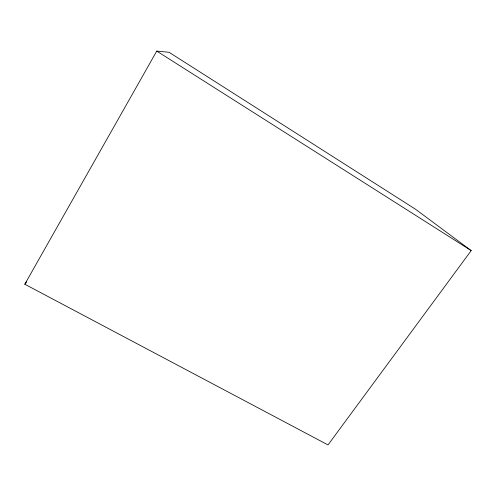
<?xml version="1.0" encoding="UTF-8"?>
<svg xmlns="http://www.w3.org/2000/svg" width="496" height="496" viewBox="0 0 496 496"><rect width="100%" height="100%" fill="white"/><g stroke="black" fill="none" stroke-linecap="round" stroke-linejoin="round"><path stroke-width="0.74" d="M24.8 284.227L156.755 51.088L169.086 52.297L415.518 209.231L471.2 250.61L328.011 444.912L24.8 284.227L26.734 281.84M156.755 51.088L471.2 250.61"/></g></svg>
